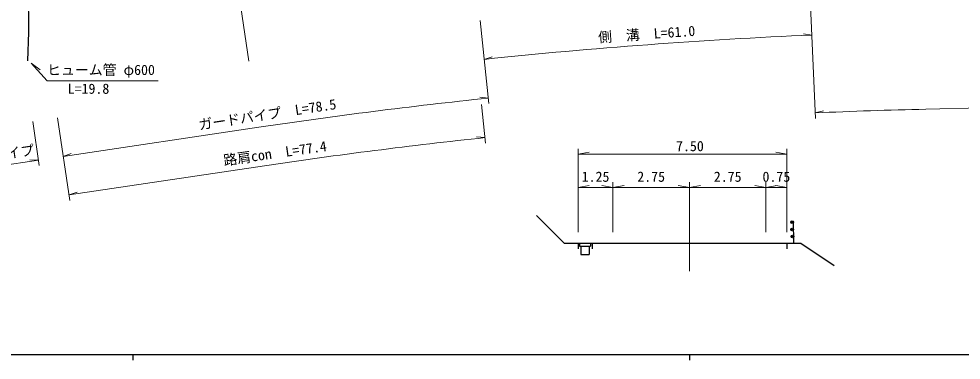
# Model space of a CAD drawing. Units: millimetres, scale not verified, with parts at other scales. Extents: x 40000 to 680000, y 20000 to 380000.
# Drawn here: x 147490 to 316832, y 204000 to 265327 of the extents above; entities that cross this region are included whole.
import ezdxf
from ezdxf.enums import TextEntityAlignment as Align

# ---------------------------------------------------------------- set-up
doc = ezdxf.new("R2010")
doc.units = ezdxf.units.MM
doc.header["$LTSCALE"] = 1000
doc.header["$PDMODE"] = 32
doc.header["$PDSIZE"] = 500
doc.linetypes.add('CHAIN', pattern=[18.5, 12, -1.5, 3.5, -1.5])
for name, color, linetype, lineweight in [('M-BGD', 7, 'Continuous', 25), ('M-BMK', 2, 'CHAIN', 13), ('M-STR-HTXT', 7, 'Continuous', 13), ('M-TTL-BAND', 7, 'Continuous', 25)]:
    doc.layers.add(name, color=color, linetype=linetype, lineweight=lineweight)
doc.styles.add('ＭＳ ゴシック', font='')
doc.styles.get('ＭＳ ゴシック').set_extended_font_data('MS Gothic')

msp = doc.modelspace()

# ---------------------------------------------------------------- linework, layer by layer
at = {"layer": 'M-BGD'}
for p, q in [((240500, 230000), (245500, 225000)), ((286750, 225000), (286700, 229000)), ((248000, 225000), (248000, 224000)), ((248250, 225000), (248250, 224500)), ((248250, 224500), (250250, 224500)), ((248500, 224500), (248500, 223000)), ((250000, 224500), (250000, 223000)), ((250250, 225000), (250250, 224500)), ((250500, 225000), (250500, 224000)), ((285500, 225000), (285500, 224000)), ((288000, 225000), (294000, 221000)), ((248500, 223000), (250000, 223000))]:
    msp.add_line(p, q, dxfattribs=at)
for points in [[(149118, 257759), (149312, 262908), (149298, 266389), (148899, 270083), (150563, 277322), (151126, 278352)], [(245500, 225000), (248000, 225000), (250500, 225000), (254250, 225000), (268000, 225000), (281750, 225000), (285500, 225000), (288000, 225000)]]:
    msp.add_lwpolyline(points, dxfattribs=at)
for centre, radius in [((286460, 228793), 250), ((286460, 228793), 200), ((286460, 228793), 150), ((286460, 228793), 100), ((286460, 228793), 50), ((286460, 228793), 20), ((286477, 227479), 250), ((286477, 227479), 200), ((286477, 227479), 150), ((286477, 227479), 100), ((286477, 227479), 50), ((286477, 227479), 20), ((286510, 226202), 250), ((286510, 226202), 200), ((286510, 226202), 150), ((286510, 226202), 100), ((286510, 226202), 50), ((286510, 226202), 20)]:
    msp.add_circle(centre, radius, dxfattribs=at)
for p in [(286460, 228793), (286477, 227479), (286510, 226202)]:
    msp.add_point(p, dxfattribs=at)
at = {"layer": 'M-BMK'}
msp.add_line((268000, 230000), (268000, 220000), dxfattribs=at)
at = {"layer": 'M-STR-HTXT'}
for p, q in [((184399, 287385), (188827, 257714)), ((290656, 247435), (289700, 269414)), ((231944, 250092), (230376, 265010)), ((290004, 262421), (288492, 262656)), ((231108, 258048), (232568, 258503)), ((149682, 257386), (152556, 254193)), ((149682, 257386), (151317, 256167)), ((152556, 254193), (172556, 254193)), ((231840, 251087), (230316, 251228)), ((231378, 242993), (230637, 249954)), ((310477, 249091), (376006, 250573)), ((156653, 232691), (154439, 247527)), ((290613, 248434), (292098, 248799)), ((151167, 238950), (149987, 246863)), ((155472, 240604), (190598, 245845)), ((231272, 243987), (229749, 244127)), ((155472, 240604), (156912, 241122)), ((248000, 227000), (248000, 242000)), ((248000, 241000), (250000, 241400)), ((248000, 241000), (285500, 241000)), ((285500, 241000), (283500, 241400)), ((285500, 227000), (285500, 242000)), ((143119, 238761), (151020, 239940)), ((151020, 239940), (149492, 240015)), ((156505, 233681), (191631, 238922)), ((248000, 235000), (250000, 235400)), ((254250, 235000), (252250, 235400)), ((254250, 227000), (254250, 236000)), ((254250, 235000), (256250, 235400)), ((268000, 235000), (266000, 235400)), ((268000, 227000), (268000, 236000)), ((268000, 235000), (270000, 235400)), ((281750, 235000), (279750, 235400)), ((281750, 227000), (281750, 236000)), ((281750, 235000), (283750, 235400)), ((285500, 235000), (283500, 235400)), ((156505, 233681), (157945, 234199)), ((248000, 235000), (254250, 235000)), ((254250, 235000), (268000, 235000)), ((268000, 235000), (281750, 235000)), ((281750, 235000), (285500, 235000))]:
    msp.add_line(p, q, dxfattribs=at)
for radius, start, end in [(965000, 92.49277, 95.99984), (958000, 95.99984, 98.48645), (951000, 91.2953, 92.49277), (951000, 96.07856, 98.48645)]:
    msp.add_arc((331975, -701666), radius, start, end, dxfattribs=at)
at = {"layer": 'M-TTL-BAND'}
for p, q in [((40000, 205000), (579000, 205000)), ((168000, 205000), (168000, 204000)), ((268000, 205000), (268000, 204000))]:
    msp.add_line(p, q, dxfattribs=at)

# ---------------------------------------------------------------- texts
at = {"layer": 'M-STR-HTXT', "style": 'ＭＳ ゴシック'}
for s, rotation, p in [('側\u3000溝\u3000L=61.0', 3.938, (260417, 261132)), ('ガードパイプ\u3000L=78.5', 8.67, (192377, 246715)), ('ガードパイプ', 8.608, (143044, 239255)), ('路肩con\u3000L=77.4', 8.022, (193727, 239735))]:
    msp.add_text(s, height=1833, rotation=rotation, dxfattribs=at).set_placement(p, align=Align.BOTTOM_CENTER)
msp.add_text('ヒューム管 φ600', height=1833, dxfattribs=at).set_placement((152556, 254693), align=Align.BOTTOM_LEFT)
msp.add_text('L=19.8', height=1833, dxfattribs=at).set_placement((160004, 253693), align=Align.TOP_CENTER)
for s, p in [('7.50', (268090, 241000)), ('1.25', (251125, 235500)), ('2.75', (261125, 235500)), ('2.75', (274875, 235500)), ('0.75', (283625, 235500))]:
    msp.add_text(s, height=1833, dxfattribs=at).set_placement(p, align=Align.BOTTOM_CENTER)

doc.saveas('drawing.dxf')
